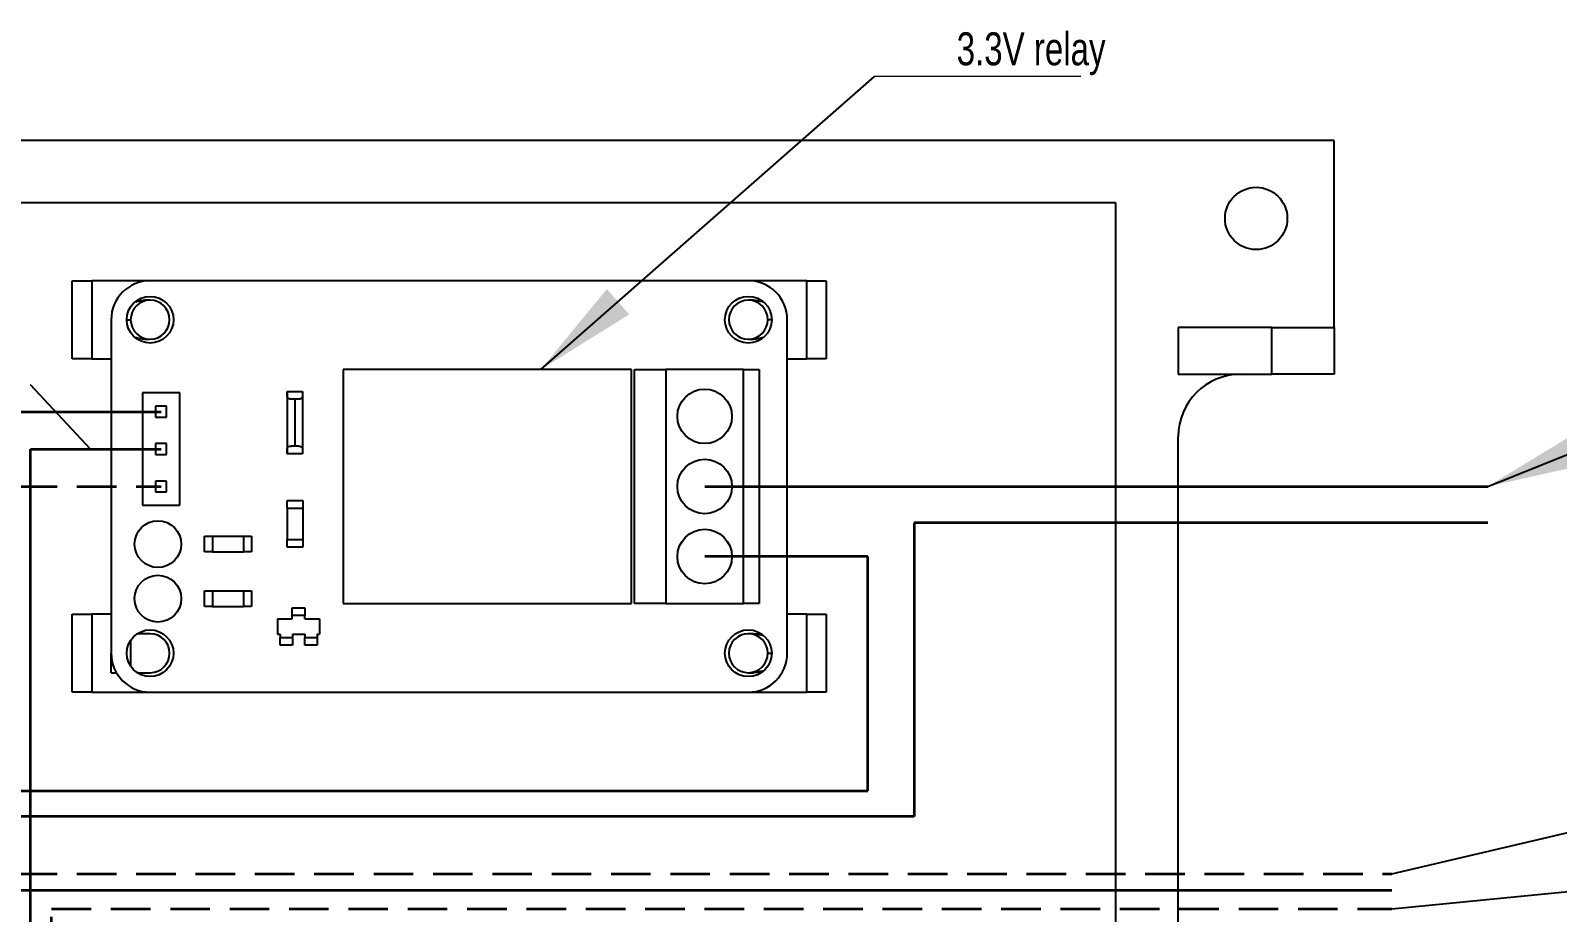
# Model space of a CAD drawing. Header units: millimetres. Extents: x 76 to 188, y 101 to 163.
# Drawn here: x 113.38 to 162.39, y 134.73 to 163.03 of the extents above; entities that cross this region are included whole.
import ezdxf

# ---------------------------------------------------------------- set-up
doc = ezdxf.new("R2010")
doc.units = ezdxf.units.MM
doc.linetypes.add('HIDDEN', pattern=[1.905, 1.27, -0.635])
doc.styles.add('SLDTEXTSTYLE0', font='TXT', dxfattribs={"width": 0.75})
doc.dimstyles.new('SLDDIMSTYLE0', dxfattribs={"dimtxt": 0.18, "dimasz": 3.302, "dimexe": 0, "dimexo": 0.0625, "dimgap": 0, "dimtad": 0, "dimtih": 1, "dimtoh": 1, "dimdec": 0, "dimrnd": 1e-09, "dimzin": 0, "dimdsep": 46, "dimtxsty": 'Standard', "dimsah": 1, "dimcen": 0.09, "dimadec": 0, "dimazin": 0, "dimtfac": 3.302, "dimtdec": 0, "dimtofl": 0, "dimtmove": 0, "dimatfit": 3, "dimfxl": 1, "dimfrac": 2, "dimtolj": 1, "dimtzin": 0, "dimarcsym": 0})
doc.dimstyles.new('SLDDIMSTYLE2', dxfattribs={"dimtxt": 0.18, "dimasz": 3.302, "dimexe": 0, "dimexo": 0.0625, "dimgap": 0, "dimtad": 0, "dimtih": 1, "dimtoh": 1, "dimdec": 0, "dimrnd": 1e-09, "dimzin": 0, "dimdsep": 46, "dimtxsty": 'Standard', "dimblk1": 'NONE', "dimblk2": 'NONE', "dimsah": 1, "dimcen": 0.09, "dimadec": 0, "dimazin": 0, "dimtfac": 3.302, "dimtdec": 0, "dimtofl": 0, "dimtmove": 0, "dimatfit": 3, "dimldrblk": 'NONE', "dimfxl": 1, "dimfrac": 2, "dimtolj": 1, "dimtzin": 0, "dimarcsym": 0})

# ---------------------------------------------------------------- blocks, each defined once
blk = doc.blocks.new('SW_NOTE_0')
at = {"color": 0, "linetype": 'Continuous', "lineweight": 0}
blk.add_line((6.615, 0), (0, 0), dxfattribs=at)
at = {"color": 0, "linetype": 'Continuous', "lineweight": 0, "insert": (7.411, 1.419), "char_height": 1.0583, "attachment_point": 3, "style": 'SLDTEXTSTYLE0'}
blk.add_mtext('3.3V relay', dxfattribs=at)
blk = doc.blocks.new('_None')

msp = doc.modelspace()

# ---------------------------------------------------------------- linework, layer by layer
at = {"color": 7, "linetype": 'Continuous', "lineweight": 25}
for p, q in [((155.219, 159.499), (85.219, 159.499)), ((155.219, 153.499), (155.219, 159.499)), ((148.219, 157.499), (103.315, 157.499)), ((148.219, 106.499), (148.219, 157.499)), ((114.719, 154.999), (115.344, 154.999)), ((114.719, 153.749), (114.719, 154.999)), ((115.344, 154.999), (115.344, 152.499)), ((117.219, 154.999), (115.344, 154.999)), ((136.419, 154.999), (117.219, 154.999)), ((138.294, 154.999), (136.419, 154.999)), ((138.294, 152.499), (138.294, 154.999)), ((138.294, 154.999), (138.919, 154.999)), ((138.919, 154.999), (138.919, 153.749)), ((117.219, 154.374), (117.052, 154.374)), ((136.587, 154.374), (136.419, 154.374)), ((114.719, 152.499), (114.719, 153.749)), ((115.969, 153.749), (115.969, 143.049)), ((137.669, 143.049), (137.669, 153.749)), ((138.919, 153.749), (138.919, 152.499)), ((153.219, 153.499), (150.219, 153.499)), ((150.219, 153.499), (150.219, 151.999)), ((153.219, 151.999), (153.219, 153.499)), ((153.219, 153.499), (155.219, 153.499)), ((155.219, 153.499), (155.219, 151.999)), ((117.052, 153.124), (117.219, 153.124)), ((136.419, 153.124), (136.587, 153.124)), ((115.344, 152.499), (114.719, 152.499)), ((115.344, 152.499), (115.969, 152.499)), ((137.669, 152.499), (138.294, 152.499)), ((138.919, 152.499), (138.294, 152.499)), ((123.419, 152.149), (123.419, 144.649)), ((132.669, 152.149), (123.419, 152.149)), ((132.669, 144.649), (132.669, 152.149)), ((132.769, 144.649), (132.769, 152.149)), ((132.769, 152.149), (133.769, 152.149)), ((133.769, 152.149), (133.769, 144.649)), ((136.269, 152.149), (133.769, 152.149)), ((136.269, 144.649), (136.269, 152.149)), ((136.269, 152.149), (136.769, 152.149)), ((136.769, 152.149), (136.769, 144.649)), ((150.219, 151.999), (153.219, 151.999)), ((155.219, 151.999), (153.219, 151.999)), ((121.613, 151.449), (122.113, 151.449)), ((121.613, 151.449), (121.613, 149.449)), ((122.113, 151.449), (122.113, 149.449)), ((118.169, 151.399), (116.969, 151.399)), ((116.969, 151.399), (116.969, 147.799)), ((117.744, 150.974), (117.394, 150.974)), ((117.394, 150.974), (117.394, 150.624)), ((117.744, 150.624), (117.744, 150.974)), ((118.169, 147.799), (118.169, 151.399)), ((121.863, 151.199), (121.863, 149.699)), ((117.394, 150.624), (117.744, 150.624)), ((150.219, 113.999), (150.219, 149.999)), ((117.744, 149.774), (117.394, 149.774)), ((117.394, 149.774), (117.394, 149.424)), ((117.744, 149.424), (117.744, 149.774)), ((117.394, 149.424), (117.744, 149.424)), ((122.113, 149.449), (121.613, 149.449)), ((117.744, 148.574), (117.394, 148.574)), ((117.394, 148.574), (117.394, 148.224)), ((117.744, 148.224), (117.744, 148.574)), ((117.394, 148.224), (117.744, 148.224)), ((116.969, 147.799), (118.169, 147.799)), ((121.619, 147.949), (122.119, 147.949)), ((121.619, 147.699), (121.619, 147.949)), ((121.619, 147.699), (122.119, 147.699)), ((121.619, 147.699), (121.619, 146.699)), ((122.119, 147.949), (122.119, 147.699)), ((122.119, 147.699), (122.119, 146.699)), ((118.969, 146.299), (118.969, 146.799)), ((118.969, 146.799), (119.219, 146.799)), ((119.219, 146.799), (119.219, 146.299)), ((119.219, 146.799), (120.219, 146.799)), ((120.219, 146.799), (120.219, 146.299)), ((120.219, 146.799), (120.469, 146.799)), ((120.469, 146.799), (120.469, 146.299)), ((121.619, 146.699), (122.119, 146.699)), ((121.619, 146.449), (121.619, 146.699)), ((122.119, 146.699), (122.119, 146.449)), ((119.219, 146.299), (118.969, 146.299)), ((119.219, 146.299), (120.219, 146.299)), ((120.469, 146.299), (120.219, 146.299)), ((122.119, 146.449), (121.619, 146.449)), ((118.969, 144.549), (118.969, 145.049)), ((118.969, 145.049), (119.219, 145.049)), ((119.219, 145.049), (119.219, 144.549)), ((119.219, 145.049), (120.219, 145.049)), ((120.219, 145.049), (120.219, 144.549)), ((120.219, 145.049), (120.469, 145.049)), ((120.469, 145.049), (120.469, 144.549)), ((123.419, 144.649), (132.669, 144.649)), ((133.769, 144.649), (132.769, 144.649)), ((133.769, 144.649), (136.269, 144.649)), ((136.769, 144.649), (136.269, 144.649)), ((114.719, 143.049), (114.719, 144.299)), ((114.719, 144.299), (115.344, 144.299)), ((115.344, 144.299), (115.344, 141.799)), ((115.969, 144.299), (115.344, 144.299)), ((119.219, 144.549), (118.969, 144.549)), ((119.219, 144.549), (120.219, 144.549)), ((120.469, 144.549), (120.219, 144.549)), ((121.308, 144.155), (121.783, 144.155)), ((121.308, 144.155), (121.308, 143.655)), ((121.783, 144.505), (122.183, 144.505)), ((121.783, 144.255), (121.783, 144.505)), ((122.183, 144.255), (121.783, 144.255)), ((121.783, 144.155), (121.783, 144.255)), ((122.183, 144.505), (122.183, 144.255)), ((122.183, 144.155), (122.183, 144.255)), ((122.183, 144.155), (122.658, 144.155)), ((122.658, 144.155), (122.658, 143.655)), ((138.294, 144.299), (137.669, 144.299)), ((138.294, 141.799), (138.294, 144.299)), ((138.294, 144.299), (138.919, 144.299)), ((138.919, 144.299), (138.919, 143.049)), ((117.219, 143.674), (116.805, 143.674)), ((121.308, 143.655), (121.391, 143.655)), ((121.391, 143.655), (121.391, 143.555)), ((121.791, 143.655), (121.791, 143.555)), ((121.791, 143.655), (122.181, 143.655)), ((122.181, 143.655), (122.181, 143.555)), ((122.581, 143.655), (122.581, 143.555)), ((122.581, 143.655), (122.658, 143.655)), ((136.587, 143.674), (136.419, 143.674)), ((116.594, 143.464), (116.594, 142.635)), ((121.391, 143.555), (121.791, 143.555)), ((121.391, 143.305), (121.391, 143.555)), ((121.791, 143.305), (121.391, 143.305)), ((121.791, 143.555), (121.791, 143.305)), ((122.181, 143.555), (122.581, 143.555)), ((122.181, 143.305), (122.181, 143.555)), ((122.581, 143.305), (122.181, 143.305)), ((122.581, 143.555), (122.581, 143.305)), ((114.719, 141.799), (114.719, 143.049)), ((138.919, 143.049), (138.919, 141.799)), ((115.969, 142.424), (116.137, 142.424)), ((116.805, 142.424), (117.219, 142.424)), ((136.419, 142.424), (136.587, 142.424)), ((115.344, 141.799), (114.719, 141.799)), ((115.344, 141.799), (117.219, 141.799)), ((117.219, 141.799), (136.419, 141.799)), ((136.419, 141.799), (138.294, 141.799)), ((138.919, 141.799), (138.294, 141.799))]:
    msp.add_line(p, q, dxfattribs=at)
at = {"color": 1, "linetype": 'Continuous', "lineweight": 25}
for p, q in [((116.469, 153.749), (116.594, 153.749)), ((137.169, 153.749), (137.044, 153.749)), ((115.969, 142.424), (115.969, 143.049)), ((137.044, 143.049), (137.169, 143.049))]:
    msp.add_line(p, q, dxfattribs=at)
at = {"color": 190, "linetype": 'Continuous', "lineweight": 35}
for p, q in [((112.552, 150.799), (117.571, 150.799)), ((112.552, 135.445), (157.07, 135.445))]:
    msp.add_line(p, q, dxfattribs=at)
at = {"color": 5, "linetype": 'Continuous', "lineweight": 35}
for p, q in [((113.384, 116.599), (113.384, 149.599)), ((113.384, 149.599), (117.571, 149.599))]:
    msp.add_line(p, q, dxfattribs=at)
at = {"color": 190, "linetype": 'HIDDEN', "lineweight": 35}
for p, q in [((112.964, 148.399), (117.571, 148.399)), ((112.964, 135.967), (157.07, 135.967))]:
    msp.add_line(p, q, dxfattribs=at)
at = {"color": 1, "linetype": 'Continuous', "lineweight": 35}
for p, q in [((135.019, 148.399), (160.15, 148.399)), ((140.252, 146.149), (135.019, 146.149)), ((140.252, 138.638), (140.252, 146.149)), ((111.003, 138.638), (140.252, 138.638))]:
    msp.add_line(p, q, dxfattribs=at)
at = {"color": 7, "linetype": 'Continuous', "lineweight": 35}
for p, q in [((160.15, 147.234), (141.74, 147.234)), ((141.74, 147.234), (141.74, 137.81)), ((141.74, 137.81), (109.991, 137.81))]:
    msp.add_line(p, q, dxfattribs=at)
at = {"color": 30, "linetype": 'HIDDEN', "lineweight": 35}
for p, q in [((114.058, 116.174), (114.058, 134.846)), ((114.058, 134.846), (157.07, 134.846))]:
    msp.add_line(p, q, dxfattribs=at)
at = {"color": 7, "linetype": 'Continuous', "lineweight": 25}
for centre, radius in [((152.719, 156.999), 1), ((117.219, 153.749), 0.75), ((136.419, 153.749), 0.75), ((135.019, 150.649), 0.875), ((135.019, 148.399), 0.875), ((117.469, 146.549), 0.75), ((135.019, 146.149), 0.875), ((117.469, 144.799), 0.75), ((117.219, 143.049), 0.75), ((136.419, 143.049), 0.75)]:
    msp.add_circle(centre, radius, dxfattribs=at)
for centre, radius, start, end in [((117.219, 153.749), 1.25, 90, 180), ((136.419, 153.749), 1.25, 0, 90), ((117.219, 153.749), 0.625, 90, 180), ((117.219, 153.749), 0.625, 270, 90), ((136.419, 153.749), 0.625, 90, 270), ((136.419, 153.749), 0.625, 0, 90), ((117.219, 153.749), 0.625, 180, 270), ((136.419, 153.749), 0.625, 270, 0), ((152.219, 149.999), 2, 90, 180), ((117.219, 143.049), 0.625, 270, 90), ((136.419, 143.049), 0.625, 90, 270), ((136.419, 143.049), 0.625, 0, 90), ((117.219, 143.049), 1.25, 180, 270), ((136.419, 143.049), 1.25, 270, 0), ((136.419, 143.049), 0.625, 270, 0)]:
    msp.add_arc(centre, radius, start, end, dxfattribs=at)
for points, knots in [([(116.764, 154.326), (116.78, 154.332), (116.848, 154.353), (116.945, 154.371), (117.025, 154.374), (117.052, 154.374)], [0, 0, 0, 0, 0.180464, 0.723274, 1, 1, 1, 1]), ([(136.587, 154.374), (136.613, 154.374), (136.692, 154.372), (136.797, 154.35), (136.875, 154.328), (136.901, 154.318), (136.902, 154.318)], [0, 0, 0, 0, 0.243357, 0.739191, 0.991805, 1, 1, 1, 1]), ([(117.052, 153.124), (117.026, 153.125), (116.947, 153.127), (116.842, 153.149), (116.763, 153.17), (116.737, 153.181), (116.736, 153.182)], [0, 0, 0, 0, 0.242658, 0.737067, 0.988954, 1, 1, 1, 1]), ([(136.88, 153.174), (136.862, 153.168), (136.793, 153.146), (136.694, 153.128), (136.614, 153.125), (136.587, 153.124)], [0, 0, 0, 0, 0.196056, 0.728539, 1, 1, 1, 1]), ([(121.863, 151.199), (121.849, 151.199), (121.821, 151.199), (121.781, 151.2), (121.742, 151.201), (121.708, 151.204), (121.678, 151.212), (121.656, 151.223), (121.639, 151.24), (121.628, 151.259), (121.621, 151.282), (121.616, 151.308), (121.614, 151.338), (121.613, 151.373), (121.613, 151.41), (121.613, 151.436), (121.613, 151.449)], [0, 0, 0, 0, 0.077331, 0.156866, 0.234209, 0.313963, 0.387927, 0.464741, 0.528766, 0.594897, 0.655482, 0.717536, 0.784189, 0.852372, 0.925266, 1, 1, 1, 1]), ([(122.113, 151.449), (122.113, 151.436), (122.113, 151.408), (122.113, 151.367), (122.111, 151.329), (122.108, 151.295), (122.1, 151.265), (122.089, 151.242), (122.073, 151.226), (122.053, 151.215), (122.03, 151.207), (122.004, 151.203), (121.974, 151.2), (121.94, 151.2), (121.902, 151.199), (121.876, 151.199), (121.863, 151.199)], [0, 0, 0, 0, 0.077331, 0.156866, 0.234209, 0.313963, 0.387927, 0.464741, 0.528766, 0.594897, 0.655482, 0.717536, 0.784189, 0.852372, 0.925266, 1, 1, 1, 1]), ([(121.613, 149.449), (121.613, 149.463), (121.613, 149.491), (121.613, 149.531), (121.614, 149.57), (121.618, 149.604), (121.625, 149.634), (121.637, 149.657), (121.653, 149.673), (121.672, 149.684), (121.695, 149.692), (121.722, 149.696), (121.752, 149.698), (121.786, 149.699), (121.823, 149.699), (121.85, 149.699), (121.863, 149.699)], [0, 0, 0, 0, 0.077331, 0.156866, 0.234209, 0.313963, 0.387927, 0.464741, 0.528766, 0.594897, 0.655482, 0.717536, 0.784189, 0.852372, 0.925266, 1, 1, 1, 1]), ([(121.863, 149.699), (121.877, 149.699), (121.904, 149.699), (121.945, 149.699), (121.983, 149.698), (122.018, 149.694), (122.047, 149.687), (122.07, 149.675), (122.087, 149.659), (122.098, 149.64), (122.105, 149.617), (122.109, 149.591), (122.112, 149.56), (122.113, 149.526), (122.113, 149.489), (122.113, 149.463), (122.113, 149.449)], [0, 0, 0, 0, 0.077331, 0.156866, 0.234209, 0.313963, 0.387927, 0.464741, 0.528766, 0.594897, 0.655482, 0.717536, 0.784189, 0.852372, 0.925266, 1, 1, 1, 1]), ([(136.587, 143.674), (136.613, 143.674), (136.692, 143.672), (136.797, 143.65), (136.875, 143.628), (136.901, 143.618), (136.902, 143.618)], [0, 0, 0, 0, 0.243357, 0.739191, 0.991805, 1, 1, 1, 1]), ([(136.88, 142.474), (136.862, 142.468), (136.793, 142.446), (136.694, 142.428), (136.614, 142.425), (136.587, 142.424)], [0, 0, 0, 0, 0.196056, 0.728539, 1, 1, 1, 1])]:
    msp.add_open_spline(points, degree=3, knots=knots, dxfattribs=at)

# ---------------------------------------------------------------- block references
at = {"color": 7, "linetype": 'Continuous', "lineweight": 0}
msp.add_blockref('SW_NOTE_0', (140.474, 161.552), dxfattribs=at)

# ---------------------------------------------------------------- leaders
for points in [[(129.755, 152.149), (140.474, 161.552)], [(160.15, 148.399), (182.792, 157.512)]]:
    msp.add_leader(points, dimstyle='SLDDIMSTYLE0', dxfattribs=at)
at = {"color": 5, "linetype": 'Continuous', "lineweight": 0, "has_arrowhead": 0}
msp.add_leader([(115.308, 149.599), (113.377, 151.655)], dimstyle='SLDDIMSTYLE2', dxfattribs=at)
at = {"color": 190, "linetype": 'Continuous', "lineweight": 0, "has_arrowhead": 0}
msp.add_leader([(157.07, 135.967), (172.475, 139.596)], dimstyle='SLDDIMSTYLE2', dxfattribs=at)
at = {"color": 30, "linetype": 'Continuous', "lineweight": 0, "has_arrowhead": 0}
msp.add_leader([(157.07, 134.846), (172.84, 136.409)], dimstyle='SLDDIMSTYLE2', dxfattribs=at)

doc.saveas('drawing.dxf')
